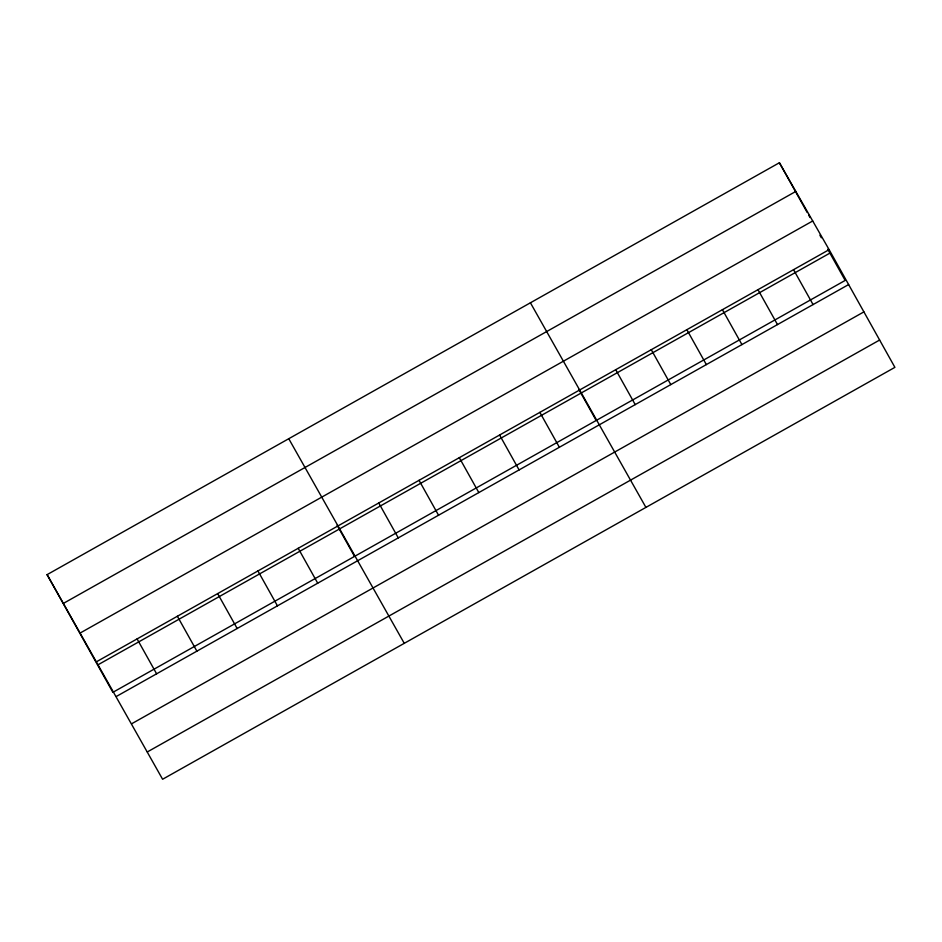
<?xml version="1.0" encoding="UTF-8"?>
<svg xmlns="http://www.w3.org/2000/svg" width="942" height="942" viewBox="0 0 942 942"><rect width="100%" height="100%" fill="white"/><g stroke="black" fill="none" stroke-linecap="round" stroke-linejoin="round"><path stroke-width="1.41" d="M47.1 574.644L779.399 162.742L829.125 249.665L894.9 367.356L162.601 779.258L47.1 574.644L112.875 692.335L845.174 280.433L827.759 249.277M63.514 603.327L795.813 191.426M80.411 632.883L812.711 220.981M96.826 661.567L829.125 249.665M97.615 665.017L829.902 253.115M116.337 696.468L848.636 284.566M131.609 723.786L863.896 311.884M147.329 751.94L879.628 340.038M530.417 302.794L645.918 507.397M288.758 438.713L404.259 643.327M779.399 162.742L807.235 212.551M808.625 215.035L810.014 217.52M819.893 235.206L821.33 237.773M793.553 269.671L813.064 304.572M757.98 289.677L777.491 324.578M722.42 309.683L741.931 344.595M686.848 329.688L706.359 364.601M651.275 349.694L670.786 384.607M615.715 369.7L635.226 404.613M578.777 389.329L596.192 420.485M539.86 412.361L559.371 447.273M499.59 435.016L519.101 469.928M459.307 457.671L478.819 492.584M419.037 480.326L438.548 515.239M378.755 502.981L398.266 537.894M337.118 525.259L354.533 556.416M298.202 548.291L317.713 583.204M257.931 570.946L277.443 605.847M217.649 593.601L237.16 628.502M177.379 616.256L196.89 651.158M137.096 638.912L156.607 673.813"/></g></svg>
